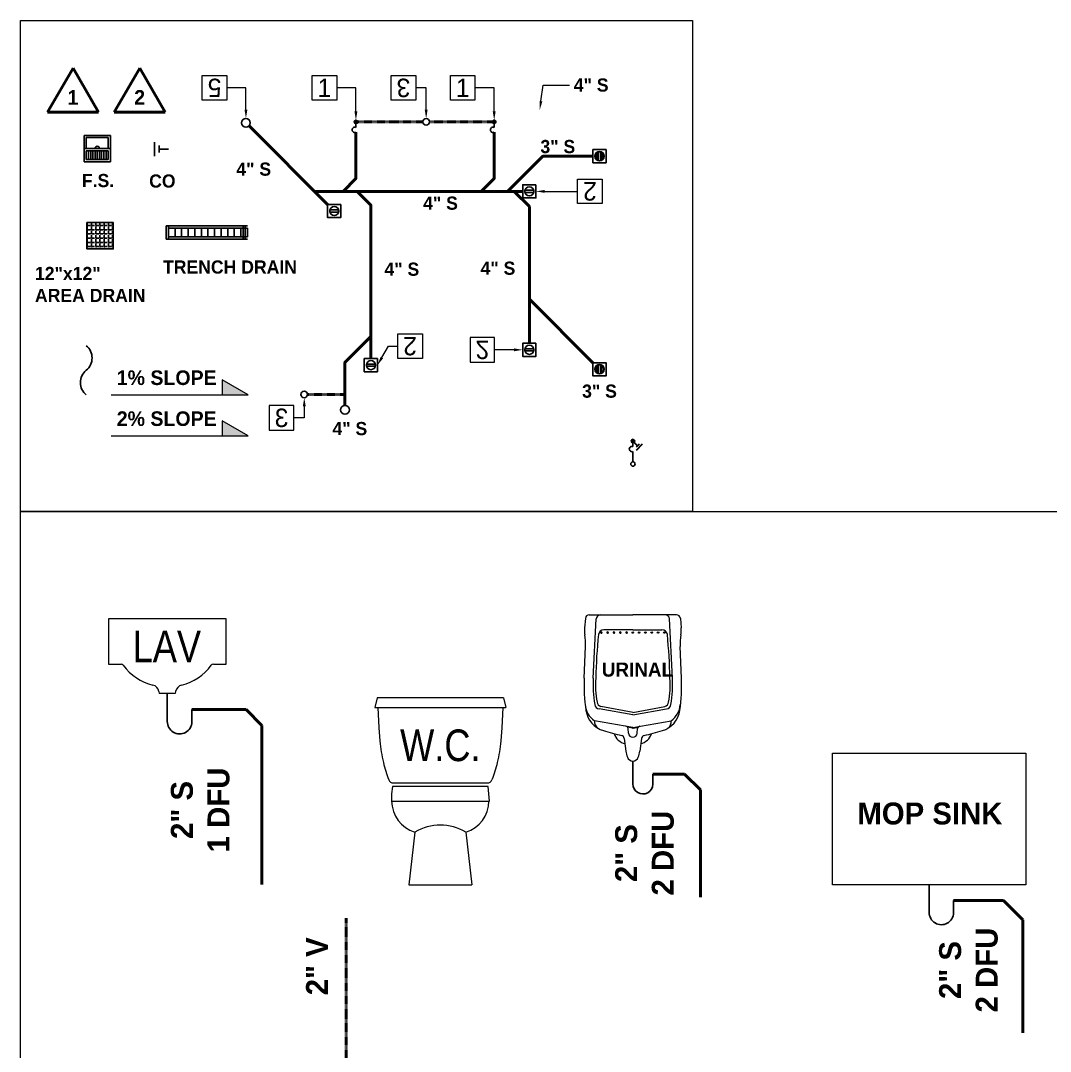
# Model space of a CAD drawing. Header units: inches. Extents: x 2025 to 34930, y -6955 to 4650.
# Drawn here: x 13358.6 to 13827.8, y -2329.6 to -1860.1 of the extents above; entities that cross this region are included whole.
import ezdxf
from ezdxf import colors
from ezdxf.entities.mleader import LeaderData, LeaderLine
from ezdxf.enums import TextEntityAlignment as Align
from ezdxf.math import Vec2, Vec3

# ---------------------------------------------------------------- set-up
doc = ezdxf.new("R2010")
doc.units = ezdxf.units.IN
doc.header["$MEASUREMENT"] = 0
doc.linetypes.add('CONTINU', pattern=[0])
doc.linetypes.add('HIDDEN2', pattern=[0.1875, 0.125, -0.0625])
for name, color, linetype, lineweight in [('P-ACCESS.', 3, 'Continuous', 35), ('P-DR-ACCESS.', 3, 'Continuous', 30), ('P-DR-KEY NOTES', 7, 'Continuous', 18), ('P-DR-PIPE', 30, 'Continuous', 50), ('P-DR-TEXT', 7, 'Continuous', 25), ('P-RISER-FIXT', 21, 'Continuous', 20), ('P-VENT', 132, 'HIDDEN2', 50), ('REV.01', 1, 'Continuous', 50), ('REV.02', 60, 'Continuous', 50)]:
    doc.layers.add(name, color=color, linetype=linetype, lineweight=lineweight)
doc.styles.add('ARIAL_NARROW', font='ARIALN.TTF')
doc.styles.add('BOO', font='GOTHIC.TTF', dxfattribs={"height": 6})
doc.styles.add('Century Gothic_B', font='GOTHICB.TTF', dxfattribs={"height": 6.659722222222221})
doc.styles.add('DC_ROMANS', font='GOTHIC.TTF', dxfattribs={"width": 0.7})
doc.styles.get("Standard").update_dxf_attribs({"font": 'arial.ttf'})

# ---------------------------------------------------------------- blocks, each defined once
blk = doc.blocks.new('A$Ce85cf932')
at = {"layer": 'P-VENT'}
h = blk.add_hatch(color=256, dxfattribs=at)
h.dxf.hatch_style = 1
edge = h.paths.add_edge_path()
edge.add_arc((1.999635146799847, 0), 0.5, 0, 360)
blk.add_line((1.249635146799847, 0), (-0.5237175559421949, 0))
blk.add_circle((1.999635146799847, 0), 0.75)
blk.add_arc((-1.636676351378297, -0.4899129718383223), 1.216014802670607, 156.2414012104974, 23.75859878950255)
blk.add_circle((1.999635146799847, 0), 0.5, dxfattribs=at)
blk = doc.blocks.new('P-SAN-FD')
h = blk.add_hatch()
h.set_pattern_fill('LINE', color=9, scale=4.400246442237192, angle=90.00000000000001)
h.set_pattern_definition([(90, (2479410997.342966, -645865210.1715926), (-13.97078245410309, -3.102136870514878e-15), [])])
h.paths.add_polyline_path([(1.192092895507812e-06, 51.25046396255493, 1), (1.192092895507812e-06, -51.25046443939209, 1)])
at = {"color": 0}
blk.add_lwpolyline([(-74.80884384264797, 75.00849977153912), (-74.82461982186459, -74.99172951028011), (74.80882390537006, -75.00873021092879), (74.82460036142383, 74.99149942851831)], close=True, dxfattribs=at)
at = {"color": 252}
blk.add_circle((1.192092895507812e-06, -2.384185791015625e-07), 53.01056281526817, dxfattribs=at)
at = {"color": 0}
blk.add_circle((1.192092895507812e-06, -2.384185791015625e-07), 51.2504642383733, dxfattribs=at)
blk = doc.blocks.new('A$C8b07f424')
blk.add_lwpolyline([(-3.000045009142923, -2.992641893881228), (2.999964186052239, -2.992699271144375), (3.000071954902523, 2.992638506639196), (-2.999937254582619, 2.992695902972628)], close=True)
at = {"color": 7}
blk.add_lwpolyline([(1.9999955997082, 0.4963181350540253), (-1.9999955997082, 0.4963181350540253), (-1.9999955997082, -0.4963181350540253), (1.9999955997082, -0.4963181350540253)], close=True, dxfattribs=at)
blk.add_circle((0, 0), 2.060658654419967, dxfattribs=at)
blk = doc.blocks.new('A$Cf7961745')
at = {"color": 106, "transparency": 16777216}
blk.add_lwpolyline([(3.999999999992724, -4.000000000002728), (-3.999999999992724, -4.000000000002728), (-3.999999999992724, 4.000000000004547), (4.000000000007275, 3.999999999997272)], close=True, dxfattribs=at)
at = {"transparency": 16777216, "style": 'BOO'}
blk.add_attdef('?', text='', height=6, dxfattribs=at).set_placement((0, 0), align=Align.MIDDLE_CENTER)
blk = doc.blocks.new('*U234')
for p, q in [((0, 0), (0, -150)), ((25, 0), (0, 0)), ((25, 0), (99.99999999998545, 0)), ((25, 0), (25, -150)), ((99.9999999999854, 0), (174.9999999999708, 0)), ((174.9999999999708, 0), (249.9999999999563, 0)), ((249.9999999999562, 0), (324.9999999999417, 0)), ((324.9999999999416, 0), (399.9999999999271, 0)), ((399.9999999999271, 0), (474.9999999999125, 0)), ((474.9999999999125, 0), (549.9999999998979, 0)), ((549.9999999998978, 0), (624.9999999998832, 0)), ((624.9999999998832, 0), (699.9999999998687, 0)), ((699.9999999998687, 0), (774.9999999998541, 0)), ((774.9999999998541, 0), (849.9999999998396, 0)), ((874.9999999999773, 0), (799.9999999999918, 0)), ((849.9999999998395, 0), (924.9999999998249, 0)), ((874.9999999999773, 0), (874.9999999999773, -150)), ((874.9999999999773, 0), (899.9999999999773, 0)), ((899.9999999999773, 0), (899.9999999999773, -150)), ((25, -25), (99.99999999998545, -25)), ((99.99999999998545, -25), (99.99999999998569, -125)), ((99.9999999999854, -25), (174.9999999999708, -25)), ((174.9999999999708, -25), (174.9999999999711, -125)), ((174.9999999999708, -25), (249.9999999999563, -25)), ((249.9999999999563, -25), (249.9999999999565, -125)), ((249.9999999999562, -25), (324.9999999999417, -25)), ((324.9999999999417, -25), (324.9999999999419, -125)), ((324.9999999999416, -25), (399.9999999999271, -25)), ((399.9999999999271, -25), (399.9999999999273, -125)), ((399.9999999999271, -25), (474.9999999999125, -25)), ((474.9999999999125, -25), (474.9999999999127, -125)), ((474.9999999999125, -25), (549.9999999998979, -25)), ((549.9999999998979, -25), (549.9999999998981, -125)), ((549.9999999998978, -25), (624.9999999998832, -25)), ((624.9999999998832, -25), (624.9999999998835, -125)), ((624.9999999998832, -25), (699.9999999998687, -25)), ((699.9999999998687, -25), (699.9999999998689, -125)), ((699.9999999998687, -25), (774.9999999998541, -25)), ((774.9999999998541, -25), (774.9999999998544, -125)), ((774.9999999998541, -25), (849.9999999998396, -25)), ((874.9999999999773, -25), (799.9999999999918, -25)), ((849.9999999998396, -25), (849.9999999998398, -125)), ((849.9999999998395, -25), (924.9999999998249, -25)), ((924.9999999998249, -25), (924.9999999998251, -125)), ((25, -150), (0, -150)), ((99.99999999998522, -125), (25, -125)), ((99.99999999998522, -150), (25, -150)), ((174.9999999999706, -125), (99.9999999999854, -125)), ((174.9999999999706, -150), (99.9999999999854, -150)), ((249.999999999956, -125), (174.9999999999708, -125)), ((249.999999999956, -150), (174.9999999999708, -150)), ((324.9999999999415, -125), (249.9999999999562, -125)), ((324.9999999999415, -150), (249.9999999999562, -150)), ((399.9999999999268, -125), (324.9999999999416, -125)), ((399.9999999999268, -150), (324.9999999999416, -150)), ((474.9999999999123, -125), (399.9999999999271, -125)), ((474.9999999999123, -150), (399.9999999999271, -150)), ((549.9999999998977, -125), (474.9999999999125, -125)), ((549.9999999998977, -150), (474.9999999999125, -150)), ((624.999999999883, -125), (549.9999999998978, -125)), ((624.999999999883, -150), (549.9999999998978, -150)), ((699.9999999998685, -125), (624.9999999998832, -125)), ((699.9999999998685, -150), (624.9999999998832, -150)), ((774.9999999998539, -125), (699.9999999998687, -125)), ((774.9999999998539, -150), (699.9999999998687, -150)), ((849.9999999998394, -125), (774.9999999998541, -125)), ((849.9999999998394, -150), (774.9999999998541, -150)), ((799.9999999999918, -125), (874.9999999999773, -125)), ((799.9999999999918, -150), (874.9999999999773, -150)), ((924.9999999998247, -125), (849.9999999998395, -125)), ((924.9999999998247, -150), (849.9999999998395, -150)), ((874.9999999999773, -150), (899.9999999999773, -150))]:
    blk.add_line(p, q)
blk = doc.blocks.new('F.S.')
at = {"layer": 'P-DR-ACCESS.'}
for p, q in [((78267.0328266973, 27242.99143018879), (78267.0328266973, 27230.99142190089)), ((78279.03283498519, 27242.99143018879), (78267.0328266973, 27242.99143018879)), ((78273.00616415616, 27242.99143018879), (78273.00616415616, 27242.03142952576)), ((78273.00616415616, 27232.0047559341), (78273.00616415616, 27242.03142952576)), ((78279.03283498519, 27230.99142190089), (78279.03283498519, 27242.99143018879)), ((78267.0328266973, 27230.99142190089), (78279.03283498519, 27230.99142190089)), ((78273.00616415616, 27232.0047559341), (78273.00616415616, 27230.99142190089))]:
    blk.add_line(p, q, dxfattribs=at)
at = {"layer": 'P-DR-ACCESS.', "color": 7}
for p, q in [((78267.99282736033, 27242.03142952576), (78267.99282736033, 27232.0047559341)), ((78273.00616415616, 27242.03142952576), (78267.99282736033, 27242.03142952576)), ((78274.01949818936, 27242.03142952576), (78274.01949818936, 27232.0047559341)), ((78278.019500952, 27242.03142952576), (78274.01949818936, 27242.03142952576)), ((78278.019500952, 27232.0047559341), (78278.019500952, 27242.03142952576)), ((78274.01949818936, 27241.01809549256), (78278.019500952, 27241.01809549256)), ((78274.01949818936, 27240.00476145936), (78278.019500952, 27240.00476145936)), ((78274.01949818936, 27238.99142742616), (78278.019500952, 27238.99142742616)), ((78274.01949818936, 27238.03142676313), (78278.019500952, 27238.03142676313)), ((78274.01949818936, 27237.01809272993), (78278.019500952, 27237.01809272993)), ((78274.01949818936, 27236.00475869673), (78278.019500952, 27236.00475869673)), ((78274.01949818936, 27234.99142466353), (78278.019500952, 27234.99142466353)), ((78274.01949818936, 27234.0314240005), (78278.019500952, 27234.0314240005)), ((78274.01949818936, 27233.0180899673), (78278.019500952, 27233.0180899673)), ((78267.99282736033, 27232.0047559341), (78273.00616415616, 27232.0047559341)), ((78274.01949818936, 27232.0047559341), (78278.019500952, 27232.0047559341))]:
    blk.add_line(p, q, dxfattribs=at)
blk.add_arc((78273.00616415616, 27236.99142604484), 0.9866673481155885, 90, 270, dxfattribs=at)
blk = doc.blocks.new('A$Cb49b8052')
for p, q in [((-6, 3), (-6, -3)), ((-4, 1.5), (-4, -1.5)), ((-4, 0), (0, 0))]:
    blk.add_line(p, q)
blk = doc.blocks.new('A$C3ea9eb03')
at = {"layer": 'P-RISER-FIXT', "linetype": 'ByBlock'}
for p, q in [((14.88253223357242, 18.94140466093063), (-14.88253223356514, 18.94140466093063)), ((-14.88253223356514, 18.94140466093063), (-14.88253223356514, 7.441266116794395)), ((14.88253223357242, 7.441266116794395), (14.88253223357242, 18.94140466093063)), ((-14.88253223356514, 7.441266116794395), (-11.67834875852714, 7.441266116794395)), ((11.67834875852714, 7.441266116794395), (14.88253223357242, 7.441266116794395)), ((-2.123541174267302, 0.5336957520850092), (-2.029436213655572, 1.13686837721616e-13)), ((2.029436213655572, 1.13686837721616e-13), (-2.029436213655572, 1.13686837721616e-13)), ((2.123541174267302, 0.5336957520850092), (2.029436213655572, 1.13686837721616e-13))]:
    blk.add_line(p, q, dxfattribs=at)
for centre, radius, start, end in [((-11.67834875852714, 6.764787378903179), 0.6764787378903476, 36.36667896503352, 90), ((-0.4435872925150761, 15.03768706117819), 13.27560835868378, 216.3666789650335, 256.0928363962281), ((0.4435872925478179, 15.03768706117819), 13.27560835868378, 283.9071636037719, 323.6333210349665), ((11.67834875852714, 6.764787378903179), 0.6764787378903476, 90, 143.6333210349665), ((-4.122145691708283, 0.1812878519007199), 2.029436213671043, 9.999999999861537, 76.0928363962281), ((4.122145691715559, 0.1812878519007199), 2.029436213671043, 103.9071636037719, 170.0000000001385)]:
    blk.add_arc(centre, radius, start, end, dxfattribs=at)
at = {"layer": 'P-RISER-FIXT', "style": 'ARIAL_NARROW'}
blk.add_text('LAV', height=8, rotation=359.9999999946049, dxfattribs=at).set_placement((-0.1037306843427359, 11.94541562342783), align=Align.MIDDLE_CENTER)
blk = doc.blocks.new('A$C68f1b777')
at = {"layer": 'P-RISER-FIXT', "ltscale": 4}
for p, q in [((-16.01501083375661, 47.25002288818621), (-16.55625686647363, 44.79057998657368)), ((16.01501083372386, 47.25002288818621), (-16.01501083375661, 47.25002288818621)), ((16.01501083372386, 47.25002288818621), (16.55625686644089, 44.79057998657368)), ((-16.55625686647363, 44.79057998657368), (16.55625686644089, 44.79057998657368)), ((-11.87784918290163, 25.73302230834611), (11.87784919406658, 25.73302230834611)), ((-12.31581802369146, 21.16585922241336), (12.40534744261277, 21.16585922241336)), ((-6.451059722909122, 13.26169052124067), (-7.984687042224323, -1.13686837721616e-13)), ((6.450498041378523, 13.26152042178308), (7.984687042224323, -1.13686837721616e-13)), ((-7.984687042224323, -1.13686837721616e-13), (7.984687042224323, -1.13686837721616e-13))]:
    blk.add_line(p, q, dxfattribs=at)
for points in [[(-15.84762896155917, 44.79057998657368), (-15.56329421999362, 39.69670486449911), (-15.29296188355147, 36.35940856933462)], [(15.84762896155917, 44.79057998657368), (15.56329421996088, 39.69670486449911), (15.2929618835351, 36.35940856933462)], [(12.40534744261277, 21.16585922241336), (12.315236663826, 23.01022338867313), (12.13443374632152, 24.85458755493278), (-12.13501510621973, 24.85458755493278), (-12.31581802369146, 23.01022338867313), (-12.31581802369146, 21.16585922241336)]]:
    blk.add_lwpolyline(points, dxfattribs=at)
for centre, start, end in [((-11.87784918290163, 26.99864730834611), 200.905219482958, 270), ((11.87784918913894, 26.99864731008563), 270.0000002234286, 339.094780517042)]:
    blk.add_arc(centre, 1.265625, start, end, dxfattribs=at)
at = {"layer": 'P-RISER-FIXT'}
for centre, radius, start, end in [((-4.057057149406319, 21.16585922241336), 8.258760874277133, 180, 253.1495689677192), ((4.057057149406319, 21.16585922241336), 8.258760874277133, 286.846359557143, 0), ((-0.0002906799327320186, 2.747228836286808), 12.33557156235801, 58.47030308006524, 121.5296969199348)]:
    blk.add_arc(centre, radius, start, end, dxfattribs=at)
at = {"layer": 'P-RISER-FIXT', "ltscale": 4}
for points, knots in [([(-15.29296188355147, 36.35940856933473), (-15.14122695923834, 34.51620712280601), (-14.8447334289649, 32.68579559326008), (-14.4081321716385, 30.88474273681766), (-14.05184722306512, 29.41336532578077), (-13.60144278985899, 27.96413367583443), (-13.06016058575915, 26.54704307088195)], [0, 0, 0, 0, 1, 1, 1, 1.975871842027635, 1.975871842027635, 1.975871842027635, 1.975871842027635]), ([(15.2929618835351, 36.35940856933473), (15.14122695923834, 34.51620712280601), (14.84473342894853, 32.68579559326008), (14.4081321716385, 30.88474273681766), (14.05184722334343, 29.41336532702508), (13.60144279061205, 27.96413367828188), (13.06016058711793, 26.54704307447537)], [0, 0, 0, 0, 1, 1, 1, 1.975871841202307, 1.975871841202307, 1.975871841202307, 1.975871841202307])]:
    blk.add_open_spline(points, degree=3, knots=knots, dxfattribs=at)
at = {"layer": 'P-RISER-FIXT', "style": 'ARIAL_NARROW'}
blk.add_text('W.C.', height=8, rotation=359.999999994606, dxfattribs=at).set_placement((2.78305378742516e-09, 35.26180114746001), align=Align.MIDDLE_CENTER)
blk = doc.blocks.new('A$C97bc92c2')
at = {"linetype": 'Continuous'}
for centre, radius, start, end in [((1.624294040869147, 2.000000000007276), 2.57649590164626, 129.081674651358, 230.9183253486419), ((-1.624294040851403, -1.999999999992724), 2.576495901628516, 309.0816746513582, 50.91832534864162)]:
    blk.add_arc(centre, radius, start, end, dxfattribs=at)
blk = doc.blocks.new('URINAL')
at = {"linetype": 'Continuous', "ltscale": 20}
for p, q in [((-21.64857848973406, -1.585568391073139), (-22.01138948345579, -5.943699795384418)), ((-19.92552793463619, -9.094947017729282e-13), (1.818989403545856e-12, -9.094947017729282e-13)), ((-18.07784601750427, -28.77735729676624), (-16.66510115618985, -1.820579493677542)), ((19.92552793472532, -9.094947017729282e-13), (1.818989403545856e-12, -9.094947017729282e-13)), ((18.0778460175934, -28.77735729676624), (16.66510115627898, -1.820579493677542)), ((21.64857848982319, -1.585568391073139), (22.01138948354674, -5.943699795384418)), ((1.818989403545856e-12, -6.819987783452234), (-13.20870441504667, -6.819987783452234)), ((1.818989403545856e-12, -6.819987783452234), (13.2087044151358, -6.819987783452234)), ((-22.11178393909904, -28.75846288897719), (-21.57140484455522, -14.36275857139663)), ((22.11178393918817, -28.75846288897719), (21.57140484464435, -14.36275857139663)), ((0.083399890912915, -44.43863963992681), (-14.60780085677652, -41.79180470362007)), ((-0.08339989082378452, -44.43863963992681), (14.60780085686565, -41.79180470362007)), ((1.818989403545856e-12, -45.53062266490087), (-15.36625906927657, -42.82113659866172)), ((1.818989403545856e-12, -45.53062266490087), (15.3662590693657, -42.82113659866172)), ((-17.55606495277971, -48.53976765137941), (-17.55879846141215, -48.53928566017657)), ((1.818989403545856e-12, -51.29399262223524), (-17.50041853778202, -48.20819666032821)), ((-0.2001597435864824, -51.60008201499841), (-2.415115688863807, -51.20952551999108)), ((-0.05837992354099697, -51.6250816220836), (-2.415115688863807, -51.20952551999108)), ((1.818989403545856e-12, -51.29399262223524), (17.50041853787116, -48.20819666032821)), ((0.200159732494285, -51.60008201499841), (2.415115688952937, -51.20952551999108)), ((17.55606495278153, -48.53976765137941), (17.55879846150128, -48.53928566017657)), ((-3.902190441618586, -56.25119874047596), (-3.129893075543805, -62.11737963492396)), ((-3.902190441618586, -56.25119874047596), (-3.129893075543805, -62.11737963492396)), ((-2.00950350813946, -53.8712055479773), (-2.189699516422479, -51.81155574893819)), ((-2.00950350813946, -53.8712055479773), (-2.189699516422479, -51.81155574893819)), ((2.00950350822859, -53.8712055479773), (2.18969951651161, -51.81155574893819)), ((3.902190441707717, -56.25119874047596), (3.129893075634754, -62.11737963492396))]:
    blk.add_line(p, q, dxfattribs=at)
for centre, radius, start, end in [((-19.92552793463619, -1.729010987620313), 1.729010987267466, 90, 175.2411450501467), ((-14.74661066975023, -1.921123319578328), 1.921123319186073, 90, 176.9999999999966), ((14.74661066983936, -1.921123319578328), 1.921123319186073, 3.000000000003379, 90), ((19.92552793472532, -1.729010987620313), 1.729010987267466, 4.758854949853316, 90), ((-11.40858371050308, -7.144787954163803), 10.67061868050854, 173.5370725583848, 190.5030462996286), ((-49.4347772942092, -13.45468123247247), 27.87816580626124, 358.133370600792, 9.007623628770688), ((228.4110300324937, -32.92874685682182), 245.307044854268, 174.394765983146, 179.0356828693036), ((-13.20870441504667, -9.36547618136774), 2.545488397921547, 90, 171.0318596946851), ((13.2087044151358, -9.36547618136774), 2.545488397921547, 8.968140305314861, 90), ((-228.4110300324028, -32.92874685682182), 245.307044854268, 0.9643171306963989, 5.605234016853982), ((49.43477729429833, -13.45468123247247), 27.87816580626124, 170.9923763712293, 181.8666293992081), ((11.40858371059221, -7.144787954163803), 10.67061868050854, 349.4969537003714, 6.462927441615212), ((54.52169936086102, -32.46757619266737), 76.72319260946111, 177.2290073112809, 188.3008780282949), ((40.46275694672477, -31.30966200502826), 58.59534761862773, 177.5230870679445, 189.3267424111924), ((22.59659319080856, -32.1931268502176), 39.60346460840444, 175.0854483285456, 190.9461657884947), ((-22.59659319071943, -32.1931268502176), 39.60346460840444, 349.0538342115053, 4.914551671454451), ((-40.46275694663564, -31.30966200502826), 58.59534761862773, 350.6732575888076, 2.476912932055463), ((-54.52169936077189, -32.46757619266737), 76.72319260944533, 351.6991219721176, 2.770992688719112), ((-12.10023985987391, -40.19576487228096), 9.662349243999097, 184.1485885567867, 236.0210150440118), ((-14.94091962591483, -40.40891674621707), 2.449432231962243, 189.3267424111924, 259.9999999999425), ((-13.90898979034682, -39.51045898977736), 2.385974679366001, 184.8766720588148, 252.9693728204183), ((13.90898979043595, -39.51045898977736), 2.385974679366001, 287.0306271795816, 355.1233279411852), ((14.94091962600396, -40.40891674621707), 2.449432231962243, 280.0000000000575, 350.6732575888076), ((11.6422651842604, -40.09068463989024), 10.01059249593767, 305.8168000801808, 355.392836776594), ((-10.21363136338914, -41.88343511899075), 11.30671266205016, 188.4463821233244, 253.3864692304788), ((10.21363136347827, -41.88343511899075), 11.30671266205529, 286.6135307695213, 351.5536178762633), ((-13.65201240375427, -48.50282706069811), 3.859667970855827, 175.6220285169906, 233.9928679868036), ((-3.385832557018148, -51.91620383012651), 1.200702074491296, 4.999999999873086, 79.99999999994253), ((-3.385832557018148, -51.91620383012651), 1.200702074491296, 4.999999999873086, 79.99999999994253), ((-5.589754437096417e-09, -50.46491973170123), 1.152673991511644, 259.9999999999425, 280.0000000000575), ((3.385832557107278, -51.91620383012651), 1.200702074491296, 100.0000000000575, 175.0000000001269), ((13.6520124038434, -48.50282706069811), 3.859667970855827, 306.0071320131963, 4.377971483009454), ((22.12642997751391, 63.48510270400402), 121.526216098284, 252.9792976173658, 257.0399853003543), ((-1.440842489331772, -51.39004878856304), 7.684493276744294, 200.6341998605685, 253.9136790681631), ((-5.56400686152665, -56.58315115862115), 1.694646341047392, 11.29631090551921, 75.104186129322), ((-5.56400686152665, -56.58315115862115), 1.694646341047392, 11.29631090551921, 75.104186129322), ((1.818989403545856e-12, -53.69539677135708), 2.017179485145377, 184.9999999998731, 270), ((1.818989403545856e-12, -53.69539677135708), 2.017179485145377, 270, 355.0000000001269), ((1.440842489422721, -51.39004878856304), 7.684493276744294, 286.086320931837, 339.3658001394315), ((5.564006861615781, -56.58315115862115), 1.694646341047392, 104.895813870678, 168.7036890944808), ((-22.12642997742478, 63.48510270400402), 121.526216098284, 282.9600146996456, 287.0207023826342), ((5.716965701903973, -61.33189138392845), 8.881660994469446, 185.0738299100501, 203.0932292251671), ((5.716965701903973, -61.33189138392845), 8.881660994469446, 185.0738299100501, 203.0932292251671), ((1.818989403545856e-12, -63.97340652934963), 2.593516480901199, 198.9476313633947, 270), ((1.818989403545856e-12, -63.97340652934963), 2.593516480901199, 198.9476313633947, 270), ((1.818989403545856e-12, -63.97340652934963), 2.593516480901199, 270, 341.0523686366053), ((-5.716965701814843, -61.33189138392845), 8.881660994469446, 336.906770774833, 354.9261700899499)]:
    blk.add_arc(centre, radius, start, end, dxfattribs=at)
at = {"linetype": 'Continuous', "ltscale": 20, "extrusion": (0, 0, -1)}
for centre in [(-14.40842489385977, -8.06871794082781), (-11.52673991510528, -8.06871794082781), (-8.645054936350789, -8.06871794082781), (-5.763369957508985, -8.06871794082781), (-2.881684978754492, -8.06871794082781)]:
    blk.add_ellipse(centre, major_axis=(-0.383528949928545, 0.02311140124545151), ratio=0.7500000000000083, dxfattribs=at)
at = {"linetype": 'Continuous', "ltscale": 20}
for centre in [(1.818989403545856e-12, -8.06871794082781), (2.881684978843623, -8.06871794082781), (5.763369957598115, -8.06871794082781), (8.645054936352608, -8.06871794082781), (11.52673991519441, -8.06871794082781), (14.4084248939489, -8.06871794082781)]:
    blk.add_ellipse(centre, major_axis=(0.383528949928545, 0.02311140124545151), ratio=0.7500000000000083, dxfattribs=at)
at = {"insert": (-14.16751853186179, -21.70846760826043), "char_height": 6.433530492414442, "attachment_point": 1, "style": 'BOO'}
blk.add_mtext_dynamic_manual_height_columns('{\\fCentury Gothic|b1|i0|c0|p34;URINAL}', width=0.2376663161252132, gutter_width=193.0059147724332, heights=[0], dxfattribs=at)
blk = doc.blocks.new('AREA DRAIN')
h = blk.add_hatch()
h.set_pattern_fill('ANGLE', color=8, scale=7)
h.set_pattern_definition([(0, (-84745.62265616206, -27625.18534426505), (0, 1.925), [1.4, -0.525]), (90, (-84745.62265616206, -27625.18534426505), (-1.925, 1.178722544179328e-16), [1.4, -0.525])])
h.paths.add_polyline_path([(-6, 6), (6, 6), (6, -6), (-6, -6)])
at = {"layer": 'P-DR-ACCESS.'}
blk.add_lwpolyline([(-6, 6), (6, 6), (6, -6), (-6, -6)], close=True, dxfattribs=at)
blk = doc.blocks.new('*U323')
at = {"layer": 'P-DR-KEY NOTES'}
h = blk.add_hatch(color=253, dxfattribs=at)
h.dxf.hatch_style = 1
h.paths.add_polyline_path([(8.1, -3.69393102645874), (8.1, -1.5), (11.9, -1.5)])
blk.add_line((-8.1, -1.5), (8.1, -1.5), dxfattribs=at)
blk.add_lwpolyline([(8.1, -3.69393102645874), (8.1, -1.5), (11.9, -1.5)], close=True, dxfattribs=at)
at = {"layer": 'P-DR-KEY NOTES', "color": 255, "style": 'DC_ROMANS', "width": 0.7}
blk.add_attdef('ARROW', text='', height=2.5, dxfattribs=at).set_placement((-3.712308238590367e-16, -2.5), align=Align.TOP_CENTER)
blk = doc.blocks.new('DELTA')
at = {"lineweight": 50}
for p, q in [((13394.16643129935, -1881.677865421476), (13382.58215149684, -1901.742426608518)), ((13394.16643129935, -1881.677865421476), (13405.75071110186, -1901.742426608518)), ((13405.75071110186, -1901.742426608518), (13382.58215149684, -1901.742426608518))]:
    blk.add_line(p, q, dxfattribs=at)
at = {"style": 'Century Gothic_B'}
blk.add_attdef('#', text='', height=6.65625, dxfattribs=at).set_placement((13394.14990106512, -1895.044695810986), align=Align.MIDDLE_CENTER)
blk = doc.blocks.new('A$C0e8e4996')
for p, q in [((0, 0), (3, 0)), ((3, 1), (3, -1)), ((4, 2), (4, -2))]:
    blk.add_line(p, q)

msp = doc.modelspace()

# ---------------------------------------------------------------- linework, layer by layer
at = {"color": 2}
msp.add_lwpolyline([(13358.57794067122, -2083.684774316378), (14338.09738087901, -2083.68477431638), (14338.09738087901, -2790.759478071219), (13358.57794067122, -2790.759478071217)], close=True, dxfattribs=at)
at = {"layer": 'P-DR-ACCESS.'}
msp.add_line((13637.60693444323, -2056.336635591466), (13637.60693444323, -2061.038072088162), dxfattribs=at)
at = {"layer": 'P-DR-ACCESS.', "ltscale": 0.5}
msp.add_line((13772.60755354069, -2253.666826615243), (13772.60755354069, -2266.223894075129), dxfattribs=at)
for points in [[(13425.43113678401, -2166.618520651744), (13425.43113678403, -2179.294948233587, 1.001181059672974), (13436.62540207205, -2179.546327697553), (13436.62540207205, -2173.892380476889)], [(13772.60755354069, -2253.666826615243), (13772.60755354066, -2266.223894075119, 1.001181059676617), (13783.69641461594, -2266.472906572262), (13783.69641461594, -2260.872196419059)]]:
    msp.add_lwpolyline(points, format="xyb", dxfattribs=at)
at = {"layer": 'P-DR-ACCESS.', "linetype": 'Continuous', "ltscale": 5}
msp.add_lwpolyline([(13637.56628371646, -2197.334010886429), (13637.56628371645, -2207.679763810181, 1.001181059672974), (13646.70238314864, -2207.884924910005), (13646.70238314864, -2203.270506485627)], format="xyb", dxfattribs=at)
at = {"layer": 'P-DR-ACCESS.', "linetype": 'Continuous'}
msp.add_circle((13461.25007994261, -1906.617914910174), 2, dxfattribs=at)
at = {"layer": 'P-DR-ACCESS.'}
for centre, radius in [((13543.3818356737, -1906.200569511584), 1.5), ((13487.841789967, -2030.330303194296), 1.5), ((13506.38187485751, -2037.394528387915), 2), ((13637.60693444323, -2062.038072088162), 1)]:
    msp.add_circle(centre, radius, dxfattribs=at)
at = {"layer": 'P-DR-PIPE', "ltscale": 0.08}
for p, q in [((13462.66429350499, -1908.032128472547), (13498.4900480099, -1943.857882977463)), ((13619.3739059795, -2015.896154440772), (13590.39491367238, -1986.917162133661))]:
    msp.add_line(p, q, dxfattribs=at)
at = {"layer": 'P-DR-PIPE', "ltscale": 0.5}
for p, q in [((13436.62540207205, -2173.892380476889), (13461.30661851802, -2173.892380476889)), ((13461.30661851802, -2173.892380476889), (13468.56728754845, -2181.153049507342)), ((13646.70238314864, -2203.270506485627), (13661.06551354567, -2203.270506485627)), ((13661.06551354568, -2203.270506485627), (13668.3261825761, -2210.53117551608)), ((13783.69641461594, -2260.872196419059), (13806.47291944691, -2260.872196419059)), ((13806.47291944691, -2260.872196419059), (13815.21490750343, -2269.614184475588))]:
    msp.add_line(p, q, dxfattribs=at)
at = {"layer": 'P-DR-PIPE'}
for p, q in [((13468.56728754845, -2181.153049507342), (13468.56728754845, -2253.526065413422)), ((13668.3261825761, -2210.53117551608), (13668.3261825761, -2259.372853287394)), ((13815.21490750342, -2269.614184475588), (13815.21490750342, -2321.142456214511))]:
    msp.add_line(p, q, dxfattribs=at)
at = {"layer": 'P-DR-PIPE', "ltscale": 0.08}
for points in [[(13505.50951133462, -1937.857981798013), (13511.3748511611, -1931.992641971527), (13511.3748511611, -1910.949839805198)], [(13568.50971704957, -1937.857981798013), (13574.37505687607, -1931.992641971527), (13574.37505687607, -1910.949839805198)], [(13580.45556255551, -1937.857981798013), (13596.46889876775, -1921.844645585767), (13619.36656098947, -1921.844645585767)], [(13492.49014683045, -1937.857981798013), (13587.39485519036, -1937.857981798013)], [(13511.89163694764, -1937.857981798013), (13518.20061370579, -1944.166958556169), (13518.20128177754, -2014.028022503891)], [(13583.46653207671, -1937.857981798013), (13590.39491367238, -1944.786363393694)], [(13590.39491367238, -2007.044618304753), (13590.39491367238, -1944.786363393694)]]:
    msp.add_lwpolyline(points, dxfattribs=at)
at = {"layer": 'P-DR-PIPE'}
msp.add_lwpolyline([(13518.20061370579, -2003.986093024534), (13506.38187485751, -2015.804831872811), (13506.38187485751, -2035.394528387915)], dxfattribs=at)
at = {"layer": 'P-RISER-FIXT'}
msp.add_lwpolyline([(13728.60637505366, -2193.777718270808), (13816.60873202771, -2193.777718270808), (13816.60873202771, -2253.666826615292), (13728.60637505366, -2253.666826615292)], close=True, dxfattribs=at)
at = {"layer": 'P-VENT'}
msp.add_line((13506.98191404417, -2481.498260420986), (13506.98191404417, -2268.895937465728), dxfattribs=at)
for points in [[(13512.1248511611, -1906.200569511584), (13541.8818356737, -1906.200569511584)], [(13574.37505687607, -1906.200569511584), (13544.8818356737, -1906.200569511584)], [(13489.341789967, -2030.330303194296), (13506.38187485751, -2030.330303194296)]]:
    msp.add_lwpolyline(points, dxfattribs=at)

# ---------------------------------------------------------------- block references
at = {"layer": 'P-ACCESS.', "rotation": 315.0000000000267}
msp.add_blockref('A$C0e8e4996', (13637.60693444323, -2051.587365297852), dxfattribs=at)
at = {"layer": 'P-DR-ACCESS.', "xscale": -1}
for name, p, rotation in [('A$Ce85cf932', (13511.3748511611, -1908.200204658384), 270), ('A$Ce85cf932', (13574.37505687607, -1908.200204658384), 270), ('A$C8b07f424', (13518.20065411733, -2017.020693092792), 180), ('A$Ce85cf932', (13637.60693444323, -2053.587000444651), 270)]:
    msp.add_blockref(name, p, dxfattribs=dict(at, rotation=rotation))
at = {"layer": 'P-DR-ACCESS.'}
for name, p, rotation in [('F.S.', (-13843.49040655557, 76354.69051498774), 270), ('A$C8b07f424', (13590.39487326084, -1937.858012180266), 180), ('A$C8b07f424', (13501.49001245714, -1946.836076243275), 180), ('A$C8b07f424', (13590.39487326084, -2010.037288887266), 180)]:
    msp.add_blockref(name, p, dxfattribs=dict(at, rotation=rotation))
for name, p, xscale, yscale, zscale in [('A$Cb49b8052', (13425.93984358999, -1918.582406301433), 1.069307530725041, 1.069307530725041, 1.069307530725041), ('*U234', (13424.93366700415, -1953.568596894398), 0.040000000000001, 0.040000000000001, 0.040000000000001), ('A$C97bc92c2', (13388.47882839624, -2019.351044503535), -2.8, 2.8, 2.8)]:
    msp.add_blockref(name, p, dxfattribs=dict(at, xscale=xscale, yscale=yscale, zscale=zscale))
at = {"layer": 'P-DR-ACCESS.', "xscale": 0.0399999999400615, "yscale": 0.0399999999400615, "zscale": 0.0399999999400615, "rotation": 0.00599380971448445}
for p in [(13622.36657019607, -1921.844644290533), (13622.36657358306, -2018.896181375469)]:
    msp.add_blockref('P-SAN-FD', p, dxfattribs=at)
at = {"layer": 'P-DR-ACCESS.'}
msp.add_blockref('AREA DRAIN', (13394.77405454686, -1958.050296705791), dxfattribs=at)
at = {"layer": 'P-DR-TEXT', "linetype": 'CONTINU'}
ref = msp.add_blockref('*U323', (13425.1513983848, -2035.235640970845), dxfattribs=dict(at, xscale=-3.125000000000007, yscale=3.125000000000005, zscale=3.125000000000007, rotation=180))
ref.add_attrib('ARROW', '1% SLOPE', dxfattribs={"height": 6.656249999999999, "style": 'Century Gothic_B'}).set_placement((13425.1513983848, -2022.735640970845), align=Align.MIDDLE)
ref = msp.add_blockref('*U323', (13425.1513983848, -2053.888993096974), dxfattribs=dict(at, xscale=-3.125000000000007, yscale=3.125000000000005, zscale=3.125000000000007, rotation=180))
ref.add_attrib('ARROW', '2% SLOPE', dxfattribs={"height": 6.656249999999999, "style": 'Century Gothic_B'}).set_placement((13425.1513983848, -2041.388993096974), align=Align.MIDDLE)
at = {"layer": 'P-RISER-FIXT'}
msp.add_blockref('URINAL', (13637.56628371646, -2130.767087876178), dxfattribs=at)
at = {"layer": 'P-RISER-FIXT', "xscale": 1.800563529112867, "yscale": 1.800563529112867, "zscale": 1.800563529112867}
for name, p in [('A$C3ea9eb03', (13425.40190733907, -2166.618520651744)), ('A$C68f1b777', (13549.83513874229, -2253.666826615241))]:
    msp.add_blockref(name, p, dxfattribs=at)
at = {"layer": 'REV.01'}
msp.add_blockref('DELTA', (-11.69258587512013, 0), dxfattribs=at).add_auto_attribs({'#': '1'})
at = {"layer": 'REV.02'}
msp.add_blockref('DELTA', (18.66853554989211, 0), dxfattribs=at).add_auto_attribs({'#': '2'})

# ---------------------------------------------------------------- texts
at = {"layer": 'P-DR-TEXT', "char_height": 6, "attachment_point": 5, "style": 'BOO', "bg_fill": 3, "box_fill_scale": 1.05, "bg_fill_color": 256, "bg_fill_transparency": 0}
for s, insert in [('{\\fCentury Gothic|b1|i0|c0|p34;4" S}', (13532.29697379546, -1973.348879293262)), ('{\\fCentury Gothic|b1|i0|c0|p34;4" S}', (13576.09199664905, -1972.896455510912)), ('{\\fCentury Gothic|b1|i0|c0|p34;3" S}', (13622.36657150084, -2028.899371681066)), ('{\\fCentury Gothic|b1|i0|c0|p34;4" S}', (13508.6035385021, -2045.95231838994))]:
    msp.add_mtext(s, dxfattribs=dict(at, insert=insert))

# ---------------------------------------------------------------- leaders
at = {"layer": 'P-DR-KEY NOTES'}
ml = msp.add_multileader_block('Standard', dxfattribs=at)
ml.set_content('A$Cf7961745', color=256, scale=1.399999999999319)
ml.set_attribute('?', '5', width=0)
ml.set_leader_properties(color=45, linetype='ByLayer', lineweight=-1)
ml.build(insert=Vec2(0, 0))
ml.multileader.update_dxf_attribs({"dogleg_length": 0.1, "block_connection_type": 1})
ctx = ml.context
ctx.base_point, ctx.char_height, ctx.landing_gap_size, ctx.plane_origin, ctx.plane_x_axis, ctx.plane_y_axis = Vec3(13441.37527687842, -1890.722427460529), 586.2499999997146, 139.9999999999318, Vec3(13386.91301607067, -1830.1417620147), Vec3(1, 6.123233995736766e-17), Vec3(-6.123233995736766e-17, 1)
ctx.text_align_type, ctx.attachment_type = 2, 1
notes = []
notes.append((ctx, [(1, (1, 1, 0), (13461.25007994261, -1890.722427460529), (-1, -6.123233995736812e-17), 8.674803064201578, [(0, [(13461.25007994261, -1904.617914910174)], 0, [])])]))
ctx.block.insert, ctx.block.rotation = Vec3(13446.97527687842, -1890.722427460529), 3.141592653589793
ml = msp.add_multileader_block('Standard', dxfattribs=at)
ml.set_content('A$Cf7961745', color=256, scale=1.399999999999319)
ml.set_attribute('?', '1', width=0)
ml.set_leader_properties(color=45, linetype='ByLayer', lineweight=-1)
ml.build(insert=Vec2(0, 0))
ml.multileader.update_dxf_attribs({"dogleg_length": 0.1, "block_connection_type": 1})
ctx = ml.context
ctx.base_point, ctx.char_height, ctx.landing_gap_size, ctx.plane_origin, ctx.plane_x_axis, ctx.plane_y_axis = Vec3(13491.42432572306, -1890.722427460529), 586.2499999997146, 139.9999999999318, Vec3(13487.6637172061, -1906.802403930997), Vec3(1, 6.123233995736766e-17), Vec3(-6.123233995736766e-17, 1)
ctx.attachment_type = 1
notes.append((ctx, [(0, (1, 1, 0), (13511.3748511611, -1890.722427460529), (-1, -6.123233995736766e-17), 8.750525438058084, [(0, [(13511.3748511611, -1905.450569511584)], 0, [])])]))
ctx.block.insert = Vec3(13497.02432572306, -1890.722427460529)
ml = msp.add_multileader_block('Standard', dxfattribs=at)
ml.set_content('A$Cf7961745', color=256, scale=1.399999999999319)
ml.set_attribute('?', '3', width=0)
ml.set_leader_properties(color=45, linetype='ByLayer', lineweight=-1)
ml.build(insert=Vec2(0, 0))
ml.multileader.update_dxf_attribs({"dogleg_length": 0.1, "block_connection_type": 1})
ctx = ml.context
ctx.base_point, ctx.char_height, ctx.landing_gap_size, ctx.plane_origin, ctx.plane_x_axis, ctx.plane_y_axis = Vec3(13527.44173507039, -1890.722427460529), 586.2499999997146, 139.9999999999318, Vec3(13531.9288406636, -1863.651928084346), Vec3(1, 6.123233995736766e-17), Vec3(-6.123233995736766e-17, 1)
ctx.text_align_type, ctx.attachment_type = 2, 1
notes.append((ctx, [(1, (1, 1, 0), (13543.3818356737, -1890.722427460529), (-1, -6.123233995736766e-17), 4.740100603328973, [(0, [(13543.3818356737, -1904.700569511584)], 0, [])])]))
ctx.block.insert, ctx.block.rotation = Vec3(13533.04173507039, -1890.722427460529), 3.141592653589793
ml = msp.add_multileader_block('Standard', dxfattribs=at)
ml.set_content('A$Cf7961745', color=256, scale=1.399999999999319)
ml.set_attribute('?', '1', width=0)
ml.set_leader_properties(color=45, linetype='ByLayer', lineweight=-1)
ml.build(insert=Vec2(0, 0))
ml.multileader.update_dxf_attribs({"dogleg_length": 0.1, "block_connection_type": 1})
ctx = ml.context
ctx.base_point, ctx.char_height, ctx.landing_gap_size, ctx.plane_origin, ctx.plane_x_axis, ctx.plane_y_axis = Vec3(13554.42453143803, -1890.722427460529), 586.2499999997146, 139.9999999999318, Vec3(13550.66392292107, -1906.802403930997), Vec3(1, 6.123233995736766e-17), Vec3(-6.123233995736766e-17, 1)
ctx.attachment_type = 1
notes.append((ctx, [(0, (1, 1, 0), (13574.37505687607, -1890.722427460529), (-1, -6.123233995736766e-17), 8.750525438058084, [(0, [(13574.37505687607, -1905.450569511584)], 0, [])])]))
ctx.block.insert = Vec3(13560.02453143802, -1890.722427460529)
ml = msp.add_multileader_block('Standard', dxfattribs=at)
ml.set_content('A$Cf7961745', color=256, scale=1.399999999999319)
ml.set_attribute('?', '2', width=0)
ml.set_leader_properties(color=45, linetype='ByLayer', lineweight=-1)
ml.build(insert=Vec2(0, 0))
ml.multileader.update_dxf_attribs({"dogleg_length": 0.1, "block_connection_type": 1})
ctx = ml.context
ctx.base_point, ctx.char_height, ctx.landing_gap_size, ctx.plane_origin, ctx.plane_x_axis, ctx.plane_y_axis = Vec3(13612.40823566283, -1937.858039184812), 586.2499999997146, 139.9999999999318, Vec3(13622.38132461921, -1921.579992962867), Vec3(1, 6.123233995736766e-17), Vec3(-6.123233995736766e-17, 1)
ctx.text_align_type, ctx.attachment_type = 2, 1
notes.append((ctx, [(0, (1, 1, 0), (13603.65771022477, -1937.858039184812), (1, 6.123233995736766e-17), 8.750525438058084, [(0, [(13593.3948643927, -1937.858039184812)], 0, [])])]))
ctx.block.insert, ctx.block.rotation = Vec3(13618.00823566283, -1937.858039184812), 3.141592653589793
ml = msp.add_multileader_block('Standard', dxfattribs=at)
ml.set_content('A$Cf7961745', color=256, scale=1.399999999999319)
ml.set_attribute('?', '2', width=0)
ml.set_leader_properties(color=45, linetype='ByLayer', lineweight=-1)
ml.build(insert=Vec2(0, 0))
ml.multileader.update_dxf_attribs({"dogleg_length": 0.1, "block_connection_type": 1})
ctx = ml.context
ctx.base_point, ctx.char_height, ctx.landing_gap_size, ctx.plane_origin, ctx.plane_x_axis, ctx.plane_y_axis = Vec3(13530.4611215105, -2008.326606528488), 586.2499999997146, 139.9999999999318, Vec3(13550.18713241431, -2000.742616488595), Vec3(1, 6.123233995736766e-17), Vec3(-6.123233995736766e-17, 1)
ctx.text_align_type, ctx.attachment_type = 2, 1
notes.append((ctx, [(0, (1, 1, 0), (13526.22018786488, -2008.326606528488), (1, 6.123233995736769e-17), 4.240933645625354, [(0, [(13521.20067218781, -2017.02066271054)], 0, [])])]))
ctx.block.insert, ctx.block.rotation = Vec3(13536.06112151049, -2008.326606528488), 3.141592653589793
ml = msp.add_multileader_block('Standard', dxfattribs=at)
ml.set_content('A$Cf7961745', color=256, scale=-1.399999999999319)
ml.set_attribute('?', '2', width=0)
ml.set_leader_properties(color=45, linetype='ByLayer', lineweight=-1)
ml.build(insert=Vec2(0, 0))
ml.multileader.update_dxf_attribs({"dogleg_length": 0.1, "block_connection_type": 1})
ctx = ml.context
ctx.base_point, ctx.char_height, ctx.landing_gap_size, ctx.plane_origin, ctx.plane_x_axis, ctx.plane_y_axis = Vec3(13563.36395151211, -2010.037258505014), 586.2499999997146, 139.9999999999318, Vec3(13558.40839496386, -1993.759212283065), Vec3(1, -6.123233995736766e-17), Vec3(6.123233995736766e-17, 1)
ctx.attachment_type = 1
notes.append((ctx, [(0, (1, 1, 0), (13577.13200935832, -2010.037258505014), (-1, 6.123233995736765e-17), 2.568057846224782, [(0, [(13587.39485519036, -2010.037258505014)], 0, [])])]))
ctx.block.insert, ctx.block.rotation, ctx.block.scale = Vec3(13568.96395151209, -2010.037258505014), 3.141592653589793, Vec3(-1.399999999999319, 1.399999999999319, 1.399999999999319)
ml = msp.add_multileader_block('Standard', dxfattribs=at)
ml.set_content('A$Cf7961745', color=256, scale=-1.399999999999319)
ml.set_attribute('?', '3', width=0)
ml.set_leader_properties(color=45, linetype='ByLayer', lineweight=-1)
ml.build(insert=Vec2(0, 0))
ml.multileader.update_dxf_attribs({"dogleg_length": 0.1, "block_connection_type": 1})
ctx = ml.context
ctx.base_point, ctx.char_height, ctx.landing_gap_size, ctx.plane_origin, ctx.plane_x_axis, ctx.plane_y_axis = Vec3(13471.90168936369, -2041.003453499176), 586.2499999997146, 139.9999999999318, Vec3(13476.3887949569, -2072.878944621534), Vec3(1, -6.123233995736766e-17), Vec3(6.123233995736766e-17, 1)
ctx.text_align_type, ctx.attachment_type = 2, 1
notes.append((ctx, [(1, (1, 1, 0), (13487.841789967, -2041.003453499176), (-1, 6.123233995736766e-17), 4.740100603328973, [(0, [(13487.841789967, -2031.830303194296)], 0, [])])]))
ctx.block.insert, ctx.block.scale = Vec3(13477.50168936369, -2041.003453499176), Vec3(-1.399999999999319, 1.399999999999319, 1.399999999999319)
at = {"layer": 'P-DR-TEXT'}
ml = msp.add_multileader_mtext('Standard', dxfattribs=at)
ml.set_content('{\\fCentury Gothic|b1|i0|c0|p34;4" S}', color=256, style='BOO')
ml.set_leader_properties(color=45)
ml.build(insert=Vec2(0, 0))
ml.multileader.update_dxf_attribs({"dogleg_length": 2})
ctx = ml.context
ctx.base_point, ctx.char_height, ctx.plane_origin = Vec3(13608.6513983848, -1889.485640970845), 6, Vec3(13595.1513983848, -1892.235640970845)
notes.append((ctx, [(0, (1, 1, 0), (13596.6513983848, -1889.485640970845), (1, 0), 12, [(0, [(13595.1513983848, -1900.735640970845)], 0, [])])]))
ctx.mtext.insert, ctx.mtext.flow_direction = Vec3(13610.6513983848, -1886.410182099328), 5
for ctx, leaders in notes:
    for number, flags, end, landing, length, lines in leaders:
        leader = LeaderData()
        leader.index, (leader.has_last_leader_line, leader.has_dogleg_vector, leader.attachment_direction) = number, flags
        leader.last_leader_point, leader.dogleg_vector, leader.dogleg_length = Vec3(end), Vec3(landing), length
        for number, points, colour, breaks in lines:
            line = LeaderLine()
            line.index, line.vertices, line.color, line.breaks = number, Vec3.list(points), colors.encode_raw_color(colour), breaks
            leader.lines.append(line)
        ctx.leaders.append(leader)

# ---------------------------------------------------------------- next in the draw order: texts
at = {"layer": 'P-DR-TEXT', "attachment_point": 5, "style": 'BOO', "bg_fill": 3, "box_fill_scale": 1.05, "bg_fill_color": 256, "bg_fill_transparency": 0}
for s, insert, char_height in [('{\\fCentury Gothic|b1|i0|c0|p34;3" S}', (13603.36504668325, -1917.488857334221), 6), ('{\\fCentury Gothic|b1|i0|c0|p34;4" S}', (13464.81008403697, -1927.761123019292), 6), ('{\\fCentury Gothic|b1|i0|c0|p34;4" S}', (13549.9115987629, -1943.270104873791), 6), ('{\\fCentury Gothic|b1|i0|c0|p34;MOP SINK}', (13772.92750536588, -2221.305669396484), 10)]:
    msp.add_mtext(s, dxfattribs=dict(at, insert=insert, char_height=char_height))
at = {"layer": 'P-DR-TEXT', "char_height": 10, "attachment_point": 5, "rotation": 90.00000000037024, "style": 'BOO', "bg_fill": 3, "box_fill_scale": 1.05, "bg_fill_color": 256, "bg_fill_transparency": 0}
for s, insert in [('{\\fCentury Gothic|b1|i0|c0|p34;2" S\\P1 DFU}', (13440.46496389398, -2219.629303483738)), ('{\\fCentury Gothic|b1|i0|c0|p34;2" S\\P2 DFU}', (13642.92643864055, -2239.292977407636)), ('{\\fCentury Gothic|b1|i0|c0|p34;2" V}', (13493.65076471982, -2290.844306006467)), ('{\\fCentury Gothic|b1|i0|c0|p34;2" S\\P2 DFU}', (13790.53117304648, -2292.552813347815))]:
    msp.add_mtext(s, dxfattribs=dict(at, insert=insert))

# ---------------------------------------------------------------- next in the draw order: linework, layer by layer
at = {"color": 2}
msp.add_lwpolyline([(13358.57794067122, -1860.079104349563), (13664.67061715374, -1860.079104349563), (13664.67061715374, -2083.684774316378), (13358.57794067122, -2083.684774316378)], close=True, dxfattribs=at)

# ---------------------------------------------------------------- next in the draw order: texts
at = {"layer": 'P-DR-TEXT', "char_height": 6, "style": 'BOO', "bg_fill": 3, "box_fill_scale": 1.05, "bg_fill_color": 256, "bg_fill_transparency": 0}
for s, insert, attachment_point in [('{\\fCentury Gothic|b1|i0|c0|p34;F.S.}', (13393.86764666812, -1932.970675912238), 5), ('{\\fCentury Gothic|b1|i0|c0|p34;CO}', (13423.17498889021, -1933.181867100855), 5), ('{\\fCentury Gothic|b1|i0|c0|p34;12"x12"\\PAREA DRAIN}', (13365.12642577778, -1972.261084584841), 1), ('{\\fCentury Gothic|b1|i0|c0|p34;TRENCH DRAIN}', (13423.45131636011, -1969.318861175322), 1)]:
    msp.add_mtext(s, dxfattribs=dict(at, insert=insert, attachment_point=attachment_point))

doc.saveas('drawing.dxf')
